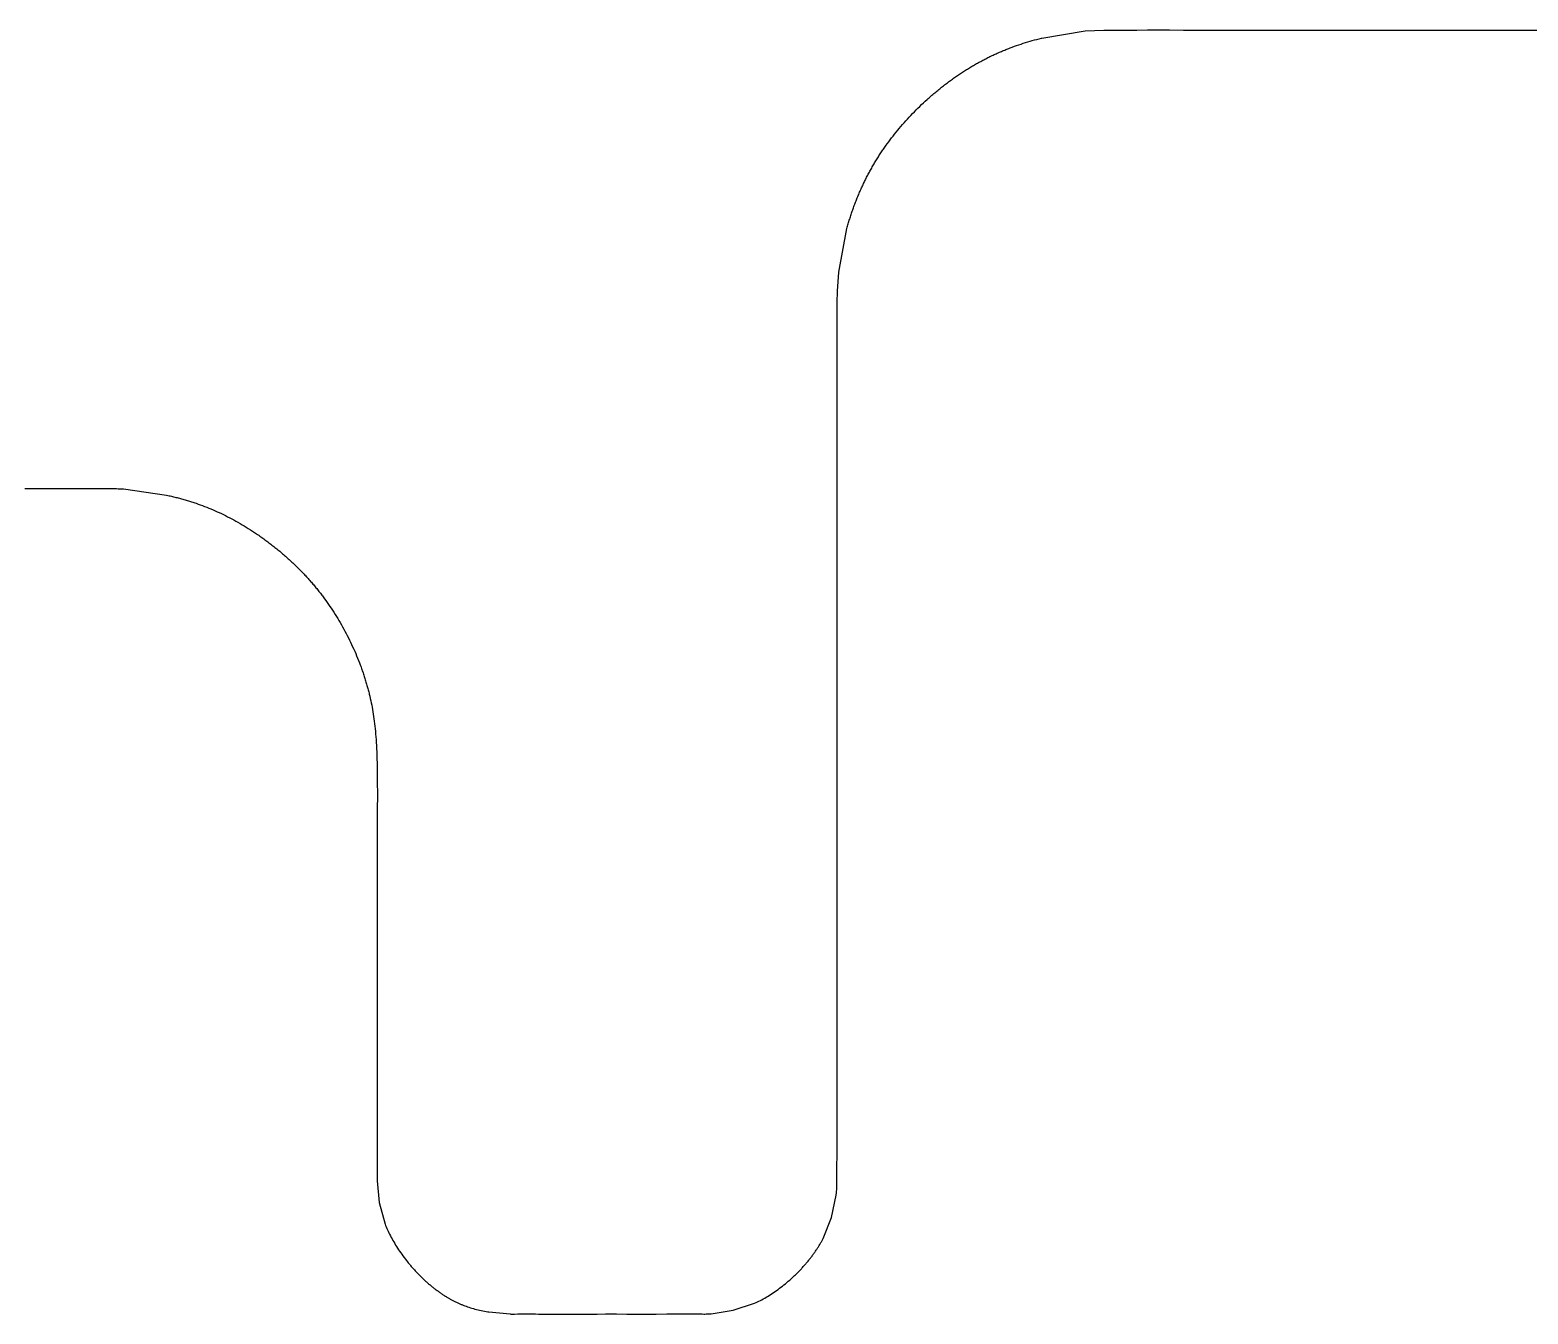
# Model space of a CAD drawing. Header units: millimetres. Extents: x -9 to 276, y -90 to 14.
# Drawn here: x 60.12 to 65.66, y -90.19 to -85.45 of the extents above; entities that cross this region are included whole.
import ezdxf

# ---------------------------------------------------------------- set-up
doc = ezdxf.new("R2010")
doc.units = ezdxf.units.MM
doc.layers.add('BLACK', color=7, linetype='CONTINUOUS')

msp = doc.modelspace()

# ---------------------------------------------------------------- linework, layer by layer
at = {"layer": 'BLACK', "linetype": 'Continuous'}
for p, q in [((63.805911, -85.494038), (63.814308, -85.49158)), ((63.814308, -85.49158), (63.822761, -85.489188)), ((63.822761, -85.489188), (63.831271, -85.486863)), ((63.831271, -85.486863), (63.83984, -85.484606)), ((63.83984, -85.484606), (63.848469, -85.482415)), ((63.848469, -85.482415), (63.857162, -85.480291)), ((63.857162, -85.480291), (63.857661, -85.480171)), ((63.857661, -85.480171), (64.018272, -85.453465)), ((64.018272, -85.453465), (64.086645, -85.450866)), ((64.086645, -85.450866), (64.20926, -85.45)), ((64.20926, -85.45), (64.248984, -85.449874)), ((64.248984, -85.449874), (64.288296, -85.449824)), ((64.288296, -85.449824), (64.329797, -85.449842)), ((64.329797, -85.449842), (64.381158, -85.449928)), ((64.381158, -85.449928), (64.421574, -85.45)), ((64.421574, -85.45), (64.480328, -85.450049)), ((64.480328, -85.450049), (64.555753, -85.450042)), ((64.555753, -85.450042), (64.612163, -85.450012)), ((64.612163, -85.450012), (64.633887, -85.45)), ((64.633887, -85.45), (64.825739, -85.449931)), ((64.825739, -85.449931), (65.047982, -85.449923)), ((65.047982, -85.449923), (65.30978, -85.449967)), ((65.30978, -85.449967), (65.480148, -85.45)), ((65.480148, -85.45), (65.829948, -85.450022)), ((63.666269, -85.548267), (63.670107, -85.546411)), ((63.670107, -85.546411), (63.67395, -85.544575)), ((63.67395, -85.544575), (63.677802, -85.542757)), ((63.677802, -85.542757), (63.681659, -85.540958)), ((63.681659, -85.540958), (63.685526, -85.539177)), ((63.685526, -85.539177), (63.689399, -85.537415)), ((63.689399, -85.537415), (63.693281, -85.535671)), ((63.693281, -85.535671), (63.69717, -85.533946)), ((63.69717, -85.533946), (63.701068, -85.532239)), ((63.701068, -85.532239), (63.704974, -85.53055)), ((63.704974, -85.53055), (63.708889, -85.528879)), ((63.708889, -85.528879), (63.712812, -85.527226)), ((63.712812, -85.527226), (63.716745, -85.525591)), ((63.716745, -85.525591), (63.720686, -85.523974)), ((63.720686, -85.523974), (63.724637, -85.522375)), ((63.724637, -85.522375), (63.728598, -85.520793)), ((63.728598, -85.520793), (63.732568, -85.519229)), ((63.732568, -85.519229), (63.736548, -85.517683)), ((63.736548, -85.517683), (63.740538, -85.516154)), ((63.740538, -85.516154), (63.74855, -85.513149)), ((63.74855, -85.513149), (63.756604, -85.510213)), ((63.756604, -85.510213), (63.764702, -85.507347)), ((63.764702, -85.507347), (63.772846, -85.504549)), ((63.772846, -85.504549), (63.781037, -85.501819)), ((63.781037, -85.501819), (63.789277, -85.499158)), ((63.789277, -85.499158), (63.797568, -85.496564)), ((63.797568, -85.496564), (63.805911, -85.494038)), ((63.568393, -85.603494), (63.572112, -85.601106)), ((63.572112, -85.601106), (63.575828, -85.598742)), ((63.575828, -85.598742), (63.579552, -85.596398)), ((63.579552, -85.596398), (63.583274, -85.594079)), ((63.583274, -85.594079), (63.587003, -85.591778)), ((63.587003, -85.591778), (63.590731, -85.589502)), ((63.590731, -85.589502), (63.594467, -85.587245)), ((63.594467, -85.587245), (63.598202, -85.585011)), ((63.598202, -85.585011), (63.601944, -85.582796)), ((63.601944, -85.582796), (63.605687, -85.580605)), ((63.605687, -85.580605), (63.609438, -85.578432)), ((63.609438, -85.578432), (63.613189, -85.576282)), ((63.613189, -85.576282), (63.616948, -85.57415)), ((63.616948, -85.57415), (63.620708, -85.572041)), ((63.620708, -85.572041), (63.624476, -85.56995)), ((63.624476, -85.56995), (63.628247, -85.567881)), ((63.628247, -85.567881), (63.632024, -85.565831)), ((63.632024, -85.565831), (63.635805, -85.563802)), ((63.635805, -85.563802), (63.639593, -85.561791)), ((63.639593, -85.561791), (63.643385, -85.559801)), ((63.643385, -85.559801), (63.647185, -85.55783)), ((63.647185, -85.55783), (63.650988, -85.555879)), ((63.650988, -85.555879), (63.6548, -85.553947)), ((63.6548, -85.553947), (63.658616, -85.552035)), ((63.658616, -85.552035), (63.66244, -85.550141)), ((63.66244, -85.550141), (63.666269, -85.548267)), ((63.491325, -85.658538), (63.494962, -85.655694)), ((63.494962, -85.655694), (63.498609, -85.652868)), ((63.498609, -85.652868), (63.502259, -85.650064)), ((63.502259, -85.650064), (63.505919, -85.647279)), ((63.505919, -85.647279), (63.509581, -85.644517)), ((63.509581, -85.644517), (63.513252, -85.641774)), ((63.513252, -85.641774), (63.516925, -85.639054)), ((63.516925, -85.639054), (63.520605, -85.636353)), ((63.520605, -85.636353), (63.524287, -85.633676)), ((63.524287, -85.633676), (63.527976, -85.631018)), ((63.527976, -85.631018), (63.531666, -85.628385)), ((63.531666, -85.628385), (63.535363, -85.625771)), ((63.535363, -85.625771), (63.542438, -85.620837)), ((63.542438, -85.620837), (63.546139, -85.618292)), ((63.546139, -85.618292), (63.549846, -85.615766)), ((63.549846, -85.615766), (63.55355, -85.613267)), ((63.55355, -85.613267), (63.557261, -85.610788)), ((63.557261, -85.610788), (63.560968, -85.608335)), ((63.560968, -85.608335), (63.564682, -85.605902)), ((63.564682, -85.605902), (63.568393, -85.603494)), ((63.420503, -85.719269), (63.427381, -85.712897)), ((63.427381, -85.712897), (63.43431, -85.706586)), ((63.43431, -85.706586), (63.437794, -85.703454)), ((63.437794, -85.703454), (63.44129, -85.700338)), ((63.44129, -85.700338), (63.444798, -85.697238)), ((63.444798, -85.697238), (63.448317, -85.694154)), ((63.448317, -85.694154), (63.451847, -85.691088)), ((63.451847, -85.691088), (63.455388, -85.688038)), ((63.455388, -85.688038), (63.45894, -85.685006)), ((63.45894, -85.685006), (63.462502, -85.681991)), ((63.462502, -85.681991), (63.466074, -85.678995)), ((63.466074, -85.678995), (63.469655, -85.676015)), ((63.469655, -85.676015), (63.473245, -85.673056)), ((63.473245, -85.673056), (63.476845, -85.670113)), ((63.476845, -85.670113), (63.480453, -85.667191)), ((63.480453, -85.667191), (63.484069, -85.664287)), ((63.484069, -85.664287), (63.487692, -85.661403)), ((63.487692, -85.661403), (63.491325, -85.658538)), ((63.367661, -85.772133), (63.374034, -85.765363)), ((63.374034, -85.765363), (63.380477, -85.758635)), ((63.380477, -85.758635), (63.386989, -85.75195)), ((63.386989, -85.75195), (63.393568, -85.745312)), ((63.393568, -85.745312), (63.400211, -85.738722)), ((63.400211, -85.738722), (63.406916, -85.732183)), ((63.406916, -85.732183), (63.413681, -85.725698)), ((63.413681, -85.725698), (63.420503, -85.719269)), ((63.319457, -85.827496), (63.325196, -85.820481)), ((63.325196, -85.820481), (63.331021, -85.813488)), ((63.331021, -85.813488), (63.336928, -85.80652)), ((63.336928, -85.80652), (63.342918, -85.799579)), ((63.342918, -85.799579), (63.348988, -85.792667)), ((63.348988, -85.792667), (63.355136, -85.785788)), ((63.355136, -85.785788), (63.361361, -85.778942)), ((63.361361, -85.778942), (63.367661, -85.772133)), ((63.277959, -85.882432), (63.280487, -85.878847)), ((63.280487, -85.878847), (63.283033, -85.875269)), ((63.283033, -85.875269), (63.286877, -85.869933)), ((63.286877, -85.869933), (63.29208, -85.86283)), ((63.29208, -85.86283), (63.297375, -85.855736)), ((63.297375, -85.855736), (63.302761, -85.848654)), ((63.302761, -85.848654), (63.308238, -85.841585)), ((63.308238, -85.841585), (63.313803, -85.834531)), ((63.313803, -85.834531), (63.319457, -85.827496)), ((63.242231, -85.937273), (63.244487, -85.933554)), ((63.244487, -85.933554), (63.24676, -85.929845)), ((63.24676, -85.929845), (63.249052, -85.926144)), ((63.249052, -85.926144), (63.251361, -85.922453)), ((63.251361, -85.922453), (63.253689, -85.91877)), ((63.253689, -85.91877), (63.256034, -85.915097)), ((63.256034, -85.915097), (63.258397, -85.911432)), ((63.258397, -85.911432), (63.260779, -85.907777)), ((63.260779, -85.907777), (63.263179, -85.90413)), ((63.263179, -85.90413), (63.265596, -85.900492)), ((63.265596, -85.900492), (63.268033, -85.896862)), ((63.268033, -85.896862), (63.270487, -85.893242)), ((63.270487, -85.893242), (63.272959, -85.88963)), ((63.272959, -85.88963), (63.27545, -85.886027)), ((63.27545, -85.886027), (63.277959, -85.882432)), ((63.212517, -85.990306), (63.214525, -85.986456)), ((63.214525, -85.986456), (63.21655, -85.982617)), ((63.21655, -85.982617), (63.218593, -85.978786)), ((63.218593, -85.978786), (63.220653, -85.974965)), ((63.220653, -85.974965), (63.222732, -85.971153)), ((63.222732, -85.971153), (63.224827, -85.967352)), ((63.224827, -85.967352), (63.226941, -85.963559)), ((63.226941, -85.963559), (63.229072, -85.959777)), ((63.229072, -85.959777), (63.231221, -85.956002)), ((63.231221, -85.956002), (63.233387, -85.952238)), ((63.233387, -85.952238), (63.235572, -85.948482)), ((63.235572, -85.948482), (63.237773, -85.944737)), ((63.237773, -85.944737), (63.239994, -85.941)), ((63.239994, -85.941), (63.242231, -85.937273)), ((63.184497, -86.049233), (63.186242, -86.045235)), ((63.186242, -86.045235), (63.188007, -86.041245)), ((63.188007, -86.041245), (63.189787, -86.037268)), ((63.189787, -86.037268), (63.191586, -86.033298)), ((63.191586, -86.033298), (63.193401, -86.029341)), ((63.193401, -86.029341), (63.195235, -86.025392)), ((63.195235, -86.025392), (63.197085, -86.021455)), ((63.197085, -86.021455), (63.198953, -86.017526)), ((63.198953, -86.017526), (63.200838, -86.013608)), ((63.200838, -86.013608), (63.202741, -86.009699)), ((63.202741, -86.009699), (63.204661, -86.005802)), ((63.204661, -86.005802), (63.206599, -86.001912)), ((63.206599, -86.001912), (63.208554, -85.998035)), ((63.208554, -85.998035), (63.210527, -85.994165)), ((63.210527, -85.994165), (63.212517, -85.990306)), ((63.163371, -86.102182), (63.164893, -86.098043)), ((63.164893, -86.098043), (63.166431, -86.093918)), ((63.166431, -86.093918), (63.167987, -86.089801)), ((63.167987, -86.089801), (63.16956, -86.085698)), ((63.16956, -86.085698), (63.17115, -86.081603)), ((63.17115, -86.081603), (63.172758, -86.077521)), ((63.172758, -86.077521), (63.174383, -86.073447)), ((63.174383, -86.073447), (63.176025, -86.069386)), ((63.176025, -86.069386), (63.177685, -86.065334)), ((63.177685, -86.065334), (63.179361, -86.061294)), ((63.179361, -86.061294), (63.181056, -86.057263)), ((63.181056, -86.057263), (63.182767, -86.053244)), ((63.182767, -86.053244), (63.184497, -86.049233)), ((63.145174, -86.156984), (63.14647, -86.152702)), ((63.14647, -86.152702), (63.147783, -86.148427)), ((63.147783, -86.148427), (63.149113, -86.144168)), ((63.149113, -86.144168), (63.150461, -86.139917)), ((63.150461, -86.139917), (63.151826, -86.13568)), ((63.151826, -86.13568), (63.153209, -86.131452)), ((63.153209, -86.131452), (63.154608, -86.127238)), ((63.154608, -86.127238), (63.156026, -86.123033)), ((63.156026, -86.123033), (63.15746, -86.118842)), ((63.15746, -86.118842), (63.158912, -86.114658)), ((63.158912, -86.114658), (63.160381, -86.11049)), ((63.160381, -86.11049), (63.161868, -86.106329)), ((63.161868, -86.106329), (63.163371, -86.102182)), ((63.107074, -86.34406), (63.137767, -86.182937)), ((63.137767, -86.182937), (63.138957, -86.178584)), ((63.138957, -86.178584), (63.140166, -86.174239)), ((63.140166, -86.174239), (63.141392, -86.169909)), ((63.141392, -86.169909), (63.142636, -86.165588)), ((63.142636, -86.165588), (63.143896, -86.161282)), ((63.143896, -86.161282), (63.145174, -86.156984)), ((63.102854, -86.414793), (63.107074, -86.34406)), ((63.101804, -86.45729), (63.102854, -86.414793)), ((63.101481, -86.494115), (63.101804, -86.45729)), ((63.101461, -86.506967), (63.101481, -86.494115)), ((63.101466, -86.519057), (63.101461, -86.506967)), ((63.101511, -86.540875), (63.101466, -86.519057)), ((63.101536, -86.551282), (63.101511, -86.540875)), ((63.10148, -86.651291), (63.101535, -86.589144)), ((63.101535, -86.588867), (63.101553, -86.572037)), ((63.101535, -86.589144), (63.101535, -86.588867)), ((63.101553, -86.572037), (63.101536, -86.551282)), ((63.101446, -86.964512), (63.10148, -86.651291)), ((63.101445, -87.376621), (63.101446, -86.964512)), ((60.098644, -87.143664), (60.137411, -87.143616)), ((60.137411, -87.143616), (60.177946, -87.143593)), ((60.177946, -87.143593), (60.221844, -87.143619)), ((60.221844, -87.143619), (60.270701, -87.143718)), ((60.270701, -87.143718), (60.324035, -87.143898)), ((60.324035, -87.143898), (60.366002, -87.144064)), ((60.366002, -87.144064), (60.399552, -87.144196)), ((60.399552, -87.144196), (60.40247, -87.144207)), ((60.40247, -87.144207), (60.422096, -87.144298)), ((60.422096, -87.144298), (60.430108, -87.144372)), ((60.430108, -87.144372), (60.43729, -87.144485)), ((60.43729, -87.144485), (60.443918, -87.144652)), ((60.443918, -87.144652), (60.447112, -87.144761)), ((60.447112, -87.144761), (60.450271, -87.144889)), ((60.450271, -87.144889), (60.453432, -87.145038)), ((60.453432, -87.145038), (60.456627, -87.14521)), ((60.456627, -87.14521), (60.459893, -87.145407)), ((60.459893, -87.145407), (60.463263, -87.145631)), ((60.463263, -87.145631), (60.62327, -87.168632)), ((60.62327, -87.168632), (60.627627, -87.169569)), ((60.627627, -87.169569), (60.631969, -87.170524)), ((60.631969, -87.170524), (60.636292, -87.171495)), ((60.636292, -87.171495), (60.6406, -87.172483)), ((60.6406, -87.172483), (60.64489, -87.173487)), ((60.64489, -87.173487), (60.649166, -87.174509)), ((60.649166, -87.174509), (60.653424, -87.175547)), ((60.653424, -87.175547), (60.657669, -87.176602)), ((60.657669, -87.176602), (60.661897, -87.177674)), ((60.661897, -87.177674), (60.666111, -87.178763)), ((60.666111, -87.178763), (60.670309, -87.179868)), ((60.670309, -87.179868), (60.674494, -87.180991)), ((60.674494, -87.180991), (60.678665, -87.18213)), ((60.678665, -87.18213), (60.682822, -87.183287)), ((60.682822, -87.183287), (60.686965, -87.18446)), ((60.686965, -87.18446), (60.691096, -87.18565)), ((60.691096, -87.18565), (60.695213, -87.186858)), ((60.695213, -87.186858), (60.699317, -87.188082)), ((60.699317, -87.188082), (60.70341, -87.189324)), ((60.70341, -87.189324), (60.70749, -87.190583)), ((60.70749, -87.190583), (60.711559, -87.191859)), ((60.711559, -87.191859), (60.715615, -87.193153)), ((60.715615, -87.193153), (60.719661, -87.194464)), ((60.719661, -87.194464), (60.723696, -87.195792)), ((60.723696, -87.195792), (60.72772, -87.197138)), ((60.72772, -87.197138), (60.731733, -87.198501)), ((60.731733, -87.198501), (60.73973, -87.201281)), ((60.73973, -87.201281), (60.747688, -87.204132)), ((60.747688, -87.204132), (60.75561, -87.207055)), ((60.75561, -87.207055), (60.763498, -87.210051)), ((60.763498, -87.210051), (60.771353, -87.213119)), ((60.771353, -87.213119), (60.779179, -87.216262)), ((60.779179, -87.216262), (60.786976, -87.21948)), ((60.786976, -87.21948), (60.794748, -87.222773)), ((60.794748, -87.222773), (60.802497, -87.226143)), ((60.802497, -87.226143), (60.810224, -87.229591)), ((60.810224, -87.229591), (60.817931, -87.233118)), ((60.817931, -87.233118), (60.825622, -87.236725)), ((60.825622, -87.236725), (60.833298, -87.240413)), ((60.833298, -87.240413), (60.840961, -87.244184)), ((60.840961, -87.244184), (60.848613, -87.248039)), ((60.848613, -87.248039), (60.856258, -87.251979)), ((60.856258, -87.251979), (60.863896, -87.256005)), ((60.863896, -87.256005), (60.871531, -87.260121)), ((60.871531, -87.260121), (60.879164, -87.264326)), ((60.879164, -87.264326), (60.886799, -87.268623)), ((60.886799, -87.268623), (60.894437, -87.273013)), ((60.894437, -87.273013), (60.902081, -87.2775)), ((60.902081, -87.2775), (60.909733, -87.282083)), ((60.909733, -87.282083), (60.917397, -87.286767)), ((60.917397, -87.286767), (60.925074, -87.291553)), ((60.925074, -87.291553), (60.932767, -87.296442)), ((60.932767, -87.296442), (60.940284, -87.301311)), ((60.940284, -87.301311), (60.944154, -87.303852)), ((60.944154, -87.303852), (60.948018, -87.306414)), ((60.948018, -87.306414), (60.951871, -87.308993)), ((60.951871, -87.308993), (60.955718, -87.311592)), ((60.955718, -87.311592), (60.959554, -87.314207)), ((60.959554, -87.314207), (60.963384, -87.316842)), ((60.963384, -87.316842), (60.967201, -87.319493)), ((60.967201, -87.319493), (60.971011, -87.322164)), ((60.971011, -87.322164), (60.974808, -87.324849)), ((60.974808, -87.324849), (60.978599, -87.327555)), ((60.978599, -87.327555), (60.982374, -87.330275)), ((60.982374, -87.330275), (60.986143, -87.333014)), ((60.986143, -87.333014), (60.989897, -87.335767)), ((60.989897, -87.335767), (60.993642, -87.33854)), ((60.993642, -87.33854), (60.997373, -87.341325)), ((60.997373, -87.341325), (61.001095, -87.34413)), ((61.001095, -87.34413), (61.0048, -87.346947)), ((61.0048, -87.346947), (61.008497, -87.349783)), ((61.008497, -87.349783), (61.012177, -87.352631)), ((61.012177, -87.352631), (61.015848, -87.355498)), ((61.015848, -87.355498), (61.019501, -87.358376)), ((61.019501, -87.358376), (61.023145, -87.361272)), ((61.023145, -87.361272), (61.026771, -87.364179)), ((61.026771, -87.364179), (61.030387, -87.367105)), ((61.030387, -87.367105), (61.033983, -87.37004)), ((61.033983, -87.37004), (61.03757, -87.372994)), ((61.03757, -87.372994), (61.041137, -87.375957)), ((61.041137, -87.375957), (61.044694, -87.378938)), ((61.044694, -87.378938), (61.048231, -87.381928)), ((61.048231, -87.381928), (61.051757, -87.384935)), ((61.051757, -87.384935), (61.055262, -87.387951)), ((61.055262, -87.387951), (61.058757, -87.390983)), ((61.058757, -87.390983), (61.06223, -87.394024)), ((61.06223, -87.394024), (61.065692, -87.397082)), ((61.065692, -87.397082), (61.069132, -87.400147)), ((61.069132, -87.400147), (61.07256, -87.403229)), ((61.07256, -87.403229), (61.075966, -87.406318)), ((61.075966, -87.406318), (61.079361, -87.409423)), ((61.079361, -87.409423), (61.082732, -87.412534)), ((61.082732, -87.412534), (61.086092, -87.415662)), ((61.086092, -87.415662), (61.089428, -87.418795)), ((61.089428, -87.418795), (61.092752, -87.421945)), ((61.092752, -87.421945), (61.096053, -87.425099)), ((61.096053, -87.425099), (61.099341, -87.42827)), ((61.099341, -87.42827), (61.102605, -87.431445)), ((63.101446, -87.504764), (63.101445, -87.376621)), ((61.102605, -87.431445), (61.105856, -87.434636)), ((61.105856, -87.434636), (61.109082, -87.43783)), ((61.109082, -87.43783), (61.112296, -87.441041)), ((61.112296, -87.441041), (61.115485, -87.444254)), ((61.115485, -87.444254), (61.118661, -87.447483)), ((61.118661, -87.447483), (61.121812, -87.450715)), ((61.121812, -87.450715), (61.124949, -87.453962)), ((61.124949, -87.453962), (61.128061, -87.457212)), ((61.128061, -87.457212), (61.131159, -87.460476)), ((61.131159, -87.460476), (61.134232, -87.463743)), ((61.134232, -87.463743), (61.13729, -87.467024)), ((61.13729, -87.467024), (61.140323, -87.470307)), ((61.140323, -87.470307), (61.143342, -87.473604)), ((61.143342, -87.473604), (61.146335, -87.476902)), ((61.146335, -87.476902), (61.149313, -87.480214)), ((61.149313, -87.480214), (61.152266, -87.483528)), ((61.152266, -87.483528), (61.155203, -87.486855)), ((61.155203, -87.486855), (61.158115, -87.490182)), ((61.158115, -87.490182), (61.161011, -87.493524)), ((61.161011, -87.493524), (61.163881, -87.496865)), ((61.163881, -87.496865), (61.166736, -87.500219)), ((61.166736, -87.500219), (61.169565, -87.503574)), ((61.169565, -87.503574), (61.172378, -87.506941)), ((61.172378, -87.506941), (61.175165, -87.510308)), ((61.175165, -87.510308), (61.177936, -87.513688)), ((61.177936, -87.513688), (61.180681, -87.517066)), ((61.180681, -87.517066), (61.18341, -87.520458)), ((61.18341, -87.520458), (61.186112, -87.523848)), ((61.186112, -87.523848), (61.188799, -87.52725)), ((61.188799, -87.52725), (61.191458, -87.530651)), ((61.191458, -87.530651), (61.194102, -87.534064)), ((61.194102, -87.534064), (61.196719, -87.537475)), ((61.196719, -87.537475), (61.19932, -87.540898)), ((63.101445, -87.854492), (63.101446, -87.504764)), ((61.19932, -87.540898), (61.201715, -87.544081)), ((61.201715, -87.544081), (61.206806, -87.550943)), ((61.206806, -87.550943), (61.211862, -87.55789)), ((61.211862, -87.55789), (61.216879, -87.56492)), ((61.216879, -87.56492), (61.221857, -87.572033)), ((61.221857, -87.572033), (61.226795, -87.579227)), ((61.226795, -87.579227), (61.231691, -87.586501)), ((61.231691, -87.586501), (61.236543, -87.593852)), ((61.236543, -87.593852), (61.24135, -87.601281)), ((61.24135, -87.601281), (61.24611, -87.608784)), ((61.24611, -87.608784), (61.250822, -87.616359)), ((61.250822, -87.616359), (61.255484, -87.624006)), ((61.255484, -87.624006), (61.260095, -87.63172)), ((61.260095, -87.63172), (61.264652, -87.639502)), ((61.264652, -87.639502), (61.269154, -87.647347)), ((61.269154, -87.647347), (61.2736, -87.655253)), ((61.2736, -87.655253), (61.277987, -87.663219)), ((61.277987, -87.663219), (61.282314, -87.67124)), ((61.282314, -87.67124), (61.286578, -87.679314)), ((61.286578, -87.679314), (61.290779, -87.687438)), ((61.290779, -87.687438), (61.294915, -87.695609)), ((61.294915, -87.695609), (61.298983, -87.703823)), ((61.298983, -87.703823), (61.302981, -87.712077)), ((61.302981, -87.712077), (61.306909, -87.720367)), ((61.306909, -87.720367), (61.310764, -87.72869)), ((61.310764, -87.72869), (61.314545, -87.737042)), ((61.314545, -87.737042), (61.318249, -87.745418)), ((61.318249, -87.745418), (61.321875, -87.753815)), ((61.321875, -87.753815), (61.325421, -87.762228)), ((61.325421, -87.762228), (61.328886, -87.770653)), ((61.328886, -87.770653), (61.332267, -87.779086)), ((61.332267, -87.779086), (61.335565, -87.787522)), ((61.335565, -87.787522), (61.338775, -87.795956)), ((61.338775, -87.795956), (61.340348, -87.800173)), ((61.340348, -87.800173), (61.341898, -87.804384)), ((61.341898, -87.804384), (61.343427, -87.808595)), ((61.343427, -87.808595), (61.344932, -87.812801)), ((61.344932, -87.812801), (61.346416, -87.817005)), ((61.346416, -87.817005), (61.347876, -87.821202)), ((61.347876, -87.821202), (61.349313, -87.825395)), ((61.349313, -87.825395), (61.350727, -87.829582)), ((61.350727, -87.829582), (61.352118, -87.833762)), ((61.352118, -87.833762), (61.353486, -87.837936)), ((61.353486, -87.837936), (61.35483, -87.842101)), ((61.35483, -87.842101), (61.35615, -87.846259)), ((61.35615, -87.846259), (61.357447, -87.850407)), ((61.357447, -87.850407), (61.35872, -87.854546)), ((61.35872, -87.854546), (61.358763, -87.854688)), ((61.358763, -87.854688), (61.360011, -87.858816)), ((61.360011, -87.858816), (61.361235, -87.862935)), ((61.361235, -87.862935), (61.362432, -87.867033)), ((61.362432, -87.867033), (61.363606, -87.871124)), ((61.363606, -87.871124), (61.364754, -87.875199)), ((63.101445, -88.049256), (63.101445, -87.854492)), ((61.364754, -87.875199), (61.36588, -87.879267)), ((61.36588, -87.879267), (61.366982, -87.883323)), ((61.366982, -87.883323), (61.368062, -87.887375)), ((61.368062, -87.887375), (61.369119, -87.891418)), ((61.369119, -87.891418), (61.370155, -87.895459)), ((61.370155, -87.895459), (61.371169, -87.899495)), ((61.371169, -87.899495), (61.372162, -87.90353)), ((61.372162, -87.90353), (61.374086, -87.9116)), ((61.374086, -87.9116), (61.375931, -87.91968)), ((61.375931, -87.91968), (61.377698, -87.927781)), ((61.377698, -87.927781), (61.379391, -87.935916)), ((61.379391, -87.935916), (61.381012, -87.944095)), ((61.381012, -87.944095), (61.382562, -87.952332)), ((61.382562, -87.952332), (61.384045, -87.960639)), ((61.384045, -87.960639), (61.385461, -87.969028)), ((61.385461, -87.969028), (61.386813, -87.977515)), ((61.386813, -87.977515), (61.388101, -87.986114)), ((61.388101, -87.986114), (61.389328, -87.99484)), ((61.389328, -87.99484), (61.390495, -88.003709)), ((61.390495, -88.003709), (61.391602, -88.01274)), ((61.391602, -88.01274), (61.39265, -88.021953)), ((61.39265, -88.021953), (61.393642, -88.031367)), ((61.393642, -88.031367), (61.394577, -88.041005)), ((61.394577, -88.041005), (61.395456, -88.050894)), ((61.395456, -88.050894), (61.396279, -88.061061)), ((61.396279, -88.061061), (61.397048, -88.071537)), ((61.397048, -88.071537), (61.397761, -88.082358)), ((61.397761, -88.082358), (61.398421, -88.093564)), ((61.398421, -88.093564), (61.399026, -88.105201)), ((63.101445, -88.257288), (63.101445, -88.049256)), ((61.399026, -88.105201), (61.399576, -88.117323)), ((61.399576, -88.117323), (61.400071, -88.129993)), ((61.400071, -88.129993), (61.400512, -88.143284)), ((61.400512, -88.143284), (61.400896, -88.157289)), ((61.400896, -88.157289), (61.401223, -88.172118)), ((61.401223, -88.172118), (61.401443, -88.184614)), ((61.401443, -88.184614), (61.401666, -88.201296)), ((61.401666, -88.201296), (61.401831, -88.219522)), ((61.401831, -88.219522), (61.401935, -88.239612)), ((61.401935, -88.239612), (61.401975, -88.26207)), ((63.101445, -88.36586), (63.101445, -88.257288)), ((61.401946, -88.287797), (61.401838, -88.318763)), ((61.401975, -88.26207), (61.401946, -88.287797)), ((61.401664, -88.354619), (61.401545, -88.378183)), ((61.401838, -88.318763), (61.401664, -88.354619)), ((63.101445, -88.474432), (63.101445, -88.36586)), ((61.401443, -88.40166), (61.40134, -88.438586)), ((61.401545, -88.378183), (61.401443, -88.40166)), ((61.40134, -88.438586), (61.401301, -88.479563)), ((61.401301, -88.479563), (61.401325, -88.528008)), ((63.101443, -88.532), (63.101445, -88.474432)), ((61.401325, -88.528008), (61.401384, -88.573182)), ((63.101445, -88.691576), (63.101443, -88.532)), ((61.401384, -88.573182), (61.401443, -88.618705)), ((61.401443, -88.618705), (61.40148, -88.687532)), ((61.40148, -88.687532), (61.401459, -88.78774)), ((63.101469, -88.803352), (63.101445, -88.691576)), ((61.401459, -88.78774), (61.401443, -88.835849)), ((63.101484, -88.866728), (63.101469, -88.803352)), ((61.401443, -88.835849), (61.401439, -88.989779)), ((63.101493, -89.009161), (63.101484, -88.866728)), ((61.401439, -88.989779), (61.401443, -89.052994)), ((63.101444, -89.125864), (63.101493, -89.009161)), ((61.401443, -89.052994), (61.401441, -89.135224)), ((61.401441, -89.135224), (61.401443, -89.270138)), ((63.101416, -89.161412), (63.101444, -89.125864)), ((63.101365, -89.240706), (63.101416, -89.161412)), ((63.101376, -89.297366), (63.101365, -89.240706)), ((61.401443, -89.270138), (61.401446, -89.287203)), ((61.401446, -89.287203), (61.401452, -89.334568)), ((63.101444, -89.343008), (63.101376, -89.297366)), ((61.401452, -89.334568), (61.401443, -89.37871)), ((63.101562, -89.384127), (63.101444, -89.343008)), ((61.40143, -89.398679), (61.401411, -89.437611)), ((61.401443, -89.37871), (61.40143, -89.398679)), ((63.101681, -89.425486), (63.101562, -89.384127)), ((61.401411, -89.437611), (61.401443, -89.487282)), ((63.101731, -89.460408), (63.101681, -89.425486)), ((63.101712, -89.493173), (63.101731, -89.460408)), ((61.401443, -89.487282), (61.401485, -89.515769)), ((61.401485, -89.515769), (61.401536, -89.551145)), ((63.101444, -89.560152), (63.101619, -89.526013)), ((63.101619, -89.526013), (63.101712, -89.493173)), ((61.401536, -89.551145), (61.401565, -89.586622)), ((61.401565, -89.586622), (61.401548, -89.619174)), ((63.101241, -89.589418), (63.101444, -89.560152)), ((61.401514, -89.633407), (61.401458, -89.645774)), ((61.401548, -89.619174), (61.401514, -89.633407)), ((63.100635, -89.669833), (63.100876, -89.636239)), ((63.100876, -89.636239), (63.10101, -89.619148)), ((63.10101, -89.619148), (63.101241, -89.589418)), ((61.401064, -89.681087), (61.401044, -89.684378)), ((61.401044, -89.684378), (61.401052, -89.687473)), ((61.401052, -89.687473), (61.401096, -89.690543)), ((61.401167, -89.673232), (61.401064, -89.681087)), ((61.401096, -89.690543), (61.401181, -89.693759)), ((61.40134, -89.659942), (61.401167, -89.673232)), ((61.401181, -89.693759), (61.401314, -89.697292)), ((61.401314, -89.697292), (61.401501, -89.701315)), ((61.401458, -89.645774), (61.40134, -89.659942)), ((63.100507, -89.699957), (63.10053, -89.690697)), ((63.10053, -89.690697), (63.100635, -89.669833)), ((61.401501, -89.701315), (61.409301, -89.782261)), ((63.080598, -89.83677), (63.097788, -89.754081)), ((63.097788, -89.754081), (63.098161, -89.751309)), ((63.098161, -89.751309), (63.098497, -89.748651)), ((63.098497, -89.748651), (63.098782, -89.74623)), ((63.098782, -89.74623), (63.099039, -89.743881)), ((63.099039, -89.743881), (63.099262, -89.741661)), ((63.099262, -89.741661), (63.09946, -89.739484)), ((63.09946, -89.739484), (63.099786, -89.735238)), ((63.099786, -89.735238), (63.100037, -89.73094)), ((63.100037, -89.73094), (63.100225, -89.726359)), ((63.100225, -89.726359), (63.100359, -89.72117)), ((63.100359, -89.72117), (63.100446, -89.714802)), ((63.100446, -89.714802), (63.100493, -89.705865)), ((63.100493, -89.705865), (63.100507, -89.699957)), ((61.409301, -89.782261), (61.430382, -89.861361)), ((61.430382, -89.861361), (61.432491, -89.866655)), ((63.049877, -89.914877), (63.080598, -89.83677)), ((61.432491, -89.866655), (61.434706, -89.871998)), ((61.434706, -89.871998), (61.437027, -89.877387)), ((61.437027, -89.877387), (61.439454, -89.882822)), ((61.439454, -89.882822), (61.441987, -89.888298)), ((61.441987, -89.888298), (61.444626, -89.893813)), ((61.444626, -89.893813), (61.447372, -89.899364)), ((61.447372, -89.899364), (61.450223, -89.904948)), ((61.450223, -89.904948), (61.453179, -89.910562)), ((61.453179, -89.910562), (61.45624, -89.916203)), ((61.45624, -89.916203), (61.459404, -89.921866)), ((63.045984, -89.922117), (63.047379, -89.919562)), ((63.047379, -89.919562), (63.049877, -89.914877)), ((61.459404, -89.921866), (61.46267, -89.927549)), ((61.46267, -89.927549), (61.466038, -89.933248)), ((61.466038, -89.933248), (61.469506, -89.938958)), ((61.469506, -89.938958), (61.473071, -89.944675)), ((61.473071, -89.944675), (61.476734, -89.950397)), ((61.476734, -89.950397), (61.480491, -89.956118)), ((61.480491, -89.956118), (61.48434, -89.961833)), ((61.48434, -89.961833), (61.48828, -89.96754)), ((61.48828, -89.96754), (61.492308, -89.973233)), ((61.492308, -89.973233), (61.49642, -89.978908)), ((63.010563, -89.976884), (63.012509, -89.974251)), ((63.012509, -89.974251), (63.014435, -89.971611)), ((63.014435, -89.971611), (63.01633, -89.968979)), ((63.01633, -89.968979), (63.018204, -89.966341)), ((63.018204, -89.966341), (63.020048, -89.963712)), ((63.020048, -89.963712), (63.021871, -89.961077)), ((63.021871, -89.961077), (63.023662, -89.958453)), ((63.023662, -89.958453), (63.025433, -89.955824)), ((63.025433, -89.955824), (63.027172, -89.953205)), ((63.027172, -89.953205), (63.02889, -89.950583)), ((63.02889, -89.950583), (63.030575, -89.947972)), ((63.030575, -89.947972), (63.03224, -89.945358)), ((63.03224, -89.945358), (63.033872, -89.942756)), ((63.033872, -89.942756), (63.035483, -89.940151)), ((63.035483, -89.940151), (63.037062, -89.93756)), ((63.037062, -89.93756), (63.038619, -89.934966)), ((63.038619, -89.934966), (63.040144, -89.932386)), ((63.040144, -89.932386), (63.041647, -89.929804)), ((63.041647, -89.929804), (63.043118, -89.927238)), ((63.043118, -89.927238), (63.044567, -89.924669)), ((63.044567, -89.924669), (63.045984, -89.922117)), ((61.49642, -89.978908), (61.500616, -89.984561)), ((61.500616, -89.984561), (61.504891, -89.990186)), ((61.504891, -89.990186), (61.509243, -89.995781)), ((61.509243, -89.995781), (61.513668, -90.001339)), ((61.513668, -90.001339), (61.515907, -90.004104)), ((61.515907, -90.004104), (61.518164, -90.006857)), ((61.518164, -90.006857), (61.520437, -90.0096)), ((61.520437, -90.0096), (61.522726, -90.012331)), ((61.522726, -90.012331), (61.525031, -90.01505)), ((61.525031, -90.01505), (61.527353, -90.017756)), ((61.527353, -90.017756), (61.529688, -90.020449)), ((61.529688, -90.020449), (61.532039, -90.023128)), ((61.532039, -90.023128), (61.534403, -90.025793)), ((61.534403, -90.025793), (61.536782, -90.028443)), ((61.536782, -90.028443), (61.539172, -90.031077)), ((61.539172, -90.031077), (61.541577, -90.033698)), ((62.961861, -90.034064), (62.964291, -90.031537)), ((62.964291, -90.031537), (62.966704, -90.028998)), ((62.966704, -90.028998), (62.969097, -90.026452)), ((62.969097, -90.026452), (62.971473, -90.023894)), ((62.971473, -90.023894), (62.973828, -90.021331)), ((62.973828, -90.021331), (62.976165, -90.018756)), ((62.976165, -90.018756), (62.978479, -90.016177)), ((62.978479, -90.016177), (62.980776, -90.013588)), ((62.980776, -90.013588), (62.983049, -90.010995)), ((62.983049, -90.010995), (62.985304, -90.008393)), ((62.985304, -90.008393), (62.987534, -90.005789)), ((62.987534, -90.005789), (62.989745, -90.003175)), ((62.989745, -90.003175), (62.99193, -90.000562)), ((62.99193, -90.000562), (62.994097, -89.997939)), ((62.994097, -89.997939), (62.996236, -89.995318)), ((62.996236, -89.995318), (62.998357, -89.992688)), ((62.998357, -89.992688), (63.000449, -89.990061)), ((63.000449, -89.990061), (63.002523, -89.987426)), ((63.002523, -89.987426), (63.004567, -89.984795)), ((63.004567, -89.984795), (63.006592, -89.982157)), ((63.006592, -89.982157), (63.008588, -89.979524)), ((63.008588, -89.979524), (63.010563, -89.976884)), ((61.541577, -90.033698), (61.543993, -90.036299)), ((61.543993, -90.036299), (61.546422, -90.038887)), ((61.546422, -90.038887), (61.54886, -90.041455)), ((61.54886, -90.041455), (61.551312, -90.044007)), ((61.551312, -90.044007), (61.553772, -90.046539)), ((61.553772, -90.046539), (61.556244, -90.049056)), ((61.556244, -90.049056), (61.558723, -90.05155)), ((61.558723, -90.05155), (61.561214, -90.054029)), ((61.561214, -90.054029), (61.56371, -90.056484)), ((61.56371, -90.056484), (61.566219, -90.058923)), ((61.566219, -90.058923), (61.56873, -90.061337)), ((61.56873, -90.061337), (61.571254, -90.063734)), ((61.571254, -90.063734), (61.573779, -90.066106)), ((61.573779, -90.066106), (61.576316, -90.068461)), ((61.576316, -90.068461), (61.578853, -90.07079)), ((61.578853, -90.07079), (61.581401, -90.073101)), ((61.581401, -90.073101), (61.583949, -90.075384)), ((61.583949, -90.075384), (61.586506, -90.077649)), ((61.586506, -90.077649), (61.589062, -90.079887)), ((61.589062, -90.079887), (61.591628, -90.082106)), ((61.591628, -90.082106), (61.59419, -90.084296)), ((61.59419, -90.084296), (61.596762, -90.086467)), ((61.596762, -90.086467), (61.59933, -90.088608)), ((62.899356, -90.090459), (62.904784, -90.086148)), ((62.904784, -90.086148), (62.910186, -90.081755)), ((62.910186, -90.081755), (62.915559, -90.077284)), ((62.915559, -90.077284), (62.920897, -90.072737)), ((62.920897, -90.072737), (62.926196, -90.068118)), ((62.926196, -90.068118), (62.931453, -90.06343)), ((62.931453, -90.06343), (62.936662, -90.058677)), ((62.936662, -90.058677), (62.939248, -90.056277)), ((62.939248, -90.056277), (62.94182, -90.053862)), ((62.94182, -90.053862), (62.944378, -90.051433)), ((62.944378, -90.051433), (62.946923, -90.04899)), ((62.946923, -90.04899), (62.949452, -90.046534)), ((62.949452, -90.046534), (62.951967, -90.044063)), ((62.951967, -90.044063), (62.954464, -90.041582)), ((62.954464, -90.041582), (62.956947, -90.039087)), ((62.956947, -90.039087), (62.959412, -90.036582)), ((62.959412, -90.036582), (62.961861, -90.034064)), ((61.59933, -90.088608), (61.601906, -90.090731)), ((61.601906, -90.090731), (61.604477, -90.092823)), ((61.604477, -90.092823), (61.607056, -90.094897)), ((61.607056, -90.094897), (61.609629, -90.096939)), ((61.609629, -90.096939), (61.612209, -90.098961)), ((61.612209, -90.098961), (61.614782, -90.100953)), ((61.614782, -90.100953), (61.617362, -90.102924)), ((61.617362, -90.102924), (61.619934, -90.104864)), ((61.619934, -90.104864), (61.622513, -90.106784)), ((61.622513, -90.106784), (61.625082, -90.108672)), ((61.625082, -90.108672), (61.627657, -90.110539)), ((61.627657, -90.110539), (61.630222, -90.112375)), ((61.630222, -90.112375), (61.632793, -90.114189)), ((61.632793, -90.114189), (61.635353, -90.115972)), ((61.635353, -90.115972), (61.637918, -90.117733)), ((61.637918, -90.117733), (61.640471, -90.119462)), ((61.640471, -90.119462), (61.643029, -90.12117)), ((61.643029, -90.12117), (61.645574, -90.122845)), ((61.645574, -90.122845), (61.648124, -90.1245)), ((61.648124, -90.1245), (61.65066, -90.126121)), ((61.65066, -90.126121), (61.6532, -90.127721)), ((61.6532, -90.127721), (61.653712, -90.128041)), ((61.653712, -90.128041), (61.656237, -90.129603)), ((61.656237, -90.129603), (61.658767, -90.131145)), ((61.658767, -90.131145), (61.661284, -90.132655)), ((61.661284, -90.132655), (61.663806, -90.134145)), ((61.663806, -90.134145), (61.666318, -90.135605)), ((61.666318, -90.135605), (61.668835, -90.137046)), ((61.668835, -90.137046), (61.671344, -90.138458)), ((61.671344, -90.138458), (61.673858, -90.139851)), ((61.673858, -90.139851), (61.676366, -90.141217)), ((61.676366, -90.141217), (61.67888, -90.142564)), ((61.67888, -90.142564), (61.68139, -90.143885)), ((62.817571, -90.143796), (62.822916, -90.140956)), ((62.822916, -90.140956), (62.82829, -90.138009)), ((62.82829, -90.138009), (62.833691, -90.134956)), ((62.833691, -90.134956), (62.839116, -90.131798)), ((62.839116, -90.131798), (62.844561, -90.128536)), ((62.844561, -90.128536), (62.850023, -90.12517)), ((62.850023, -90.12517), (62.855499, -90.121702)), ((62.855499, -90.121702), (62.860985, -90.118132)), ((62.860985, -90.118132), (62.866478, -90.114463)), ((62.866478, -90.114463), (62.871974, -90.110696)), ((62.871974, -90.110696), (62.877468, -90.106832)), ((62.877468, -90.106832), (62.882958, -90.102875)), ((62.882958, -90.102875), (62.888439, -90.098825)), ((62.888439, -90.098825), (62.893906, -90.094685)), ((62.893906, -90.094685), (62.899356, -90.090459)), ((61.68139, -90.143885), (61.683906, -90.145187)), ((61.683906, -90.145187), (61.686419, -90.146465)), ((61.686419, -90.146465), (61.68894, -90.147725)), ((61.68894, -90.147725), (61.691459, -90.148961)), ((61.691459, -90.148961), (61.693986, -90.150179)), ((61.693986, -90.150179), (61.696513, -90.151374)), ((61.696513, -90.151374), (61.699048, -90.152552)), ((61.699048, -90.152552), (61.701585, -90.153708)), ((61.701585, -90.153708), (61.704131, -90.154846)), ((61.704131, -90.154846), (61.706681, -90.155964)), ((61.706681, -90.155964), (61.70924, -90.157064)), ((61.70924, -90.157064), (61.711805, -90.158145)), ((61.711805, -90.158145), (61.714378, -90.159207)), ((61.714378, -90.159207), (61.716959, -90.160252)), ((61.716959, -90.160252), (61.71955, -90.161278)), ((61.71955, -90.161278), (61.72215, -90.162287)), ((61.72215, -90.162287), (61.724761, -90.163278)), ((61.724761, -90.163278), (61.730014, -90.165208)), ((61.730014, -90.165208), (61.735314, -90.167071)), ((61.735314, -90.167071), (61.740666, -90.168866)), ((61.740666, -90.168866), (61.746074, -90.170596)), ((61.746074, -90.170596), (61.751543, -90.172261)), ((61.751543, -90.172261), (61.757078, -90.173863)), ((61.757078, -90.173863), (61.762683, -90.175402)), ((61.762683, -90.175402), (61.768365, -90.176878)), ((61.768365, -90.176878), (61.774128, -90.178293)), ((61.774128, -90.178293), (61.779978, -90.179646)), ((61.779978, -90.179646), (61.78592, -90.180939)), ((61.78592, -90.180939), (61.79196, -90.182171)), ((61.79196, -90.182171), (61.798105, -90.183342)), ((61.798105, -90.183342), (61.804361, -90.184453)), ((61.804361, -90.184453), (61.810734, -90.185504)), ((61.810734, -90.185504), (61.813637, -90.185956)), ((61.813637, -90.185956), (61.892821, -90.193651)), ((61.892821, -90.193651), (61.895127, -90.193729)), ((61.895127, -90.193729), (61.897259, -90.19378)), ((61.897259, -90.19378), (61.901252, -90.193814)), ((61.901252, -90.193814), (61.908345, -90.193778)), ((61.908345, -90.193778), (61.921117, -90.193707)), ((61.921117, -90.193707), (61.939734, -90.19368)), ((61.939734, -90.19368), (61.97396, -90.193699)), ((61.97396, -90.193699), (61.986685, -90.193713)), ((61.986685, -90.193713), (61.997864, -90.193726)), ((61.997864, -90.193726), (62.053542, -90.193753)), ((62.053542, -90.193753), (62.084752, -90.193738)), ((62.084752, -90.193738), (62.106436, -90.193726)), ((62.106436, -90.193726), (62.165907, -90.193724)), ((62.165907, -90.193724), (62.215008, -90.193726)), ((62.215008, -90.193726), (62.24537, -90.193718)), ((62.24537, -90.193718), (62.285623, -90.193709)), ((62.285623, -90.193709), (62.32358, -90.193726)), ((62.32358, -90.193726), (62.34467, -90.193753)), ((62.34467, -90.193753), (62.384358, -90.193791)), ((62.384358, -90.193791), (62.406762, -90.193778)), ((62.406762, -90.193778), (62.432152, -90.193726)), ((62.432152, -90.193726), (62.472369, -90.193588)), ((62.472369, -90.193588), (62.501091, -90.193485)), ((62.501091, -90.193485), (62.529077, -90.193406)), ((62.529077, -90.193406), (62.554651, -90.193379)), ((62.554651, -90.193379), (62.56601, -90.193394)), ((62.56601, -90.193394), (62.576138, -90.193432)), ((62.576138, -90.193432), (62.588916, -90.193533)), ((62.588916, -90.193533), (62.596984, -90.193622)), ((62.596984, -90.193622), (62.602999, -90.19369)), ((62.602999, -90.19369), (62.608252, -90.19373)), ((62.608252, -90.19373), (62.612955, -90.193728)), ((62.612955, -90.193728), (62.617322, -90.193669)), ((62.617322, -90.193669), (62.619447, -90.193613)), ((62.619447, -90.193613), (62.621569, -90.193537)), ((62.621569, -90.193537), (62.623713, -90.193439)), ((62.623713, -90.193439), (62.625908, -90.193316)), ((62.625908, -90.193316), (62.628179, -90.193168)), ((62.628179, -90.193168), (62.630554, -90.192992)), ((62.630554, -90.192992), (62.635721, -90.192549)), ((62.635721, -90.192549), (62.71749, -90.180122)), ((62.71749, -90.180122), (62.796541, -90.154092)), ((62.796541, -90.154092), (62.801742, -90.151678)), ((62.801742, -90.151678), (62.806982, -90.149157)), ((62.806982, -90.149157), (62.812259, -90.14653)), ((62.812259, -90.14653), (62.817571, -90.143796))]:
    msp.add_line(p, q, dxfattribs=at)

doc.saveas('drawing.dxf')
